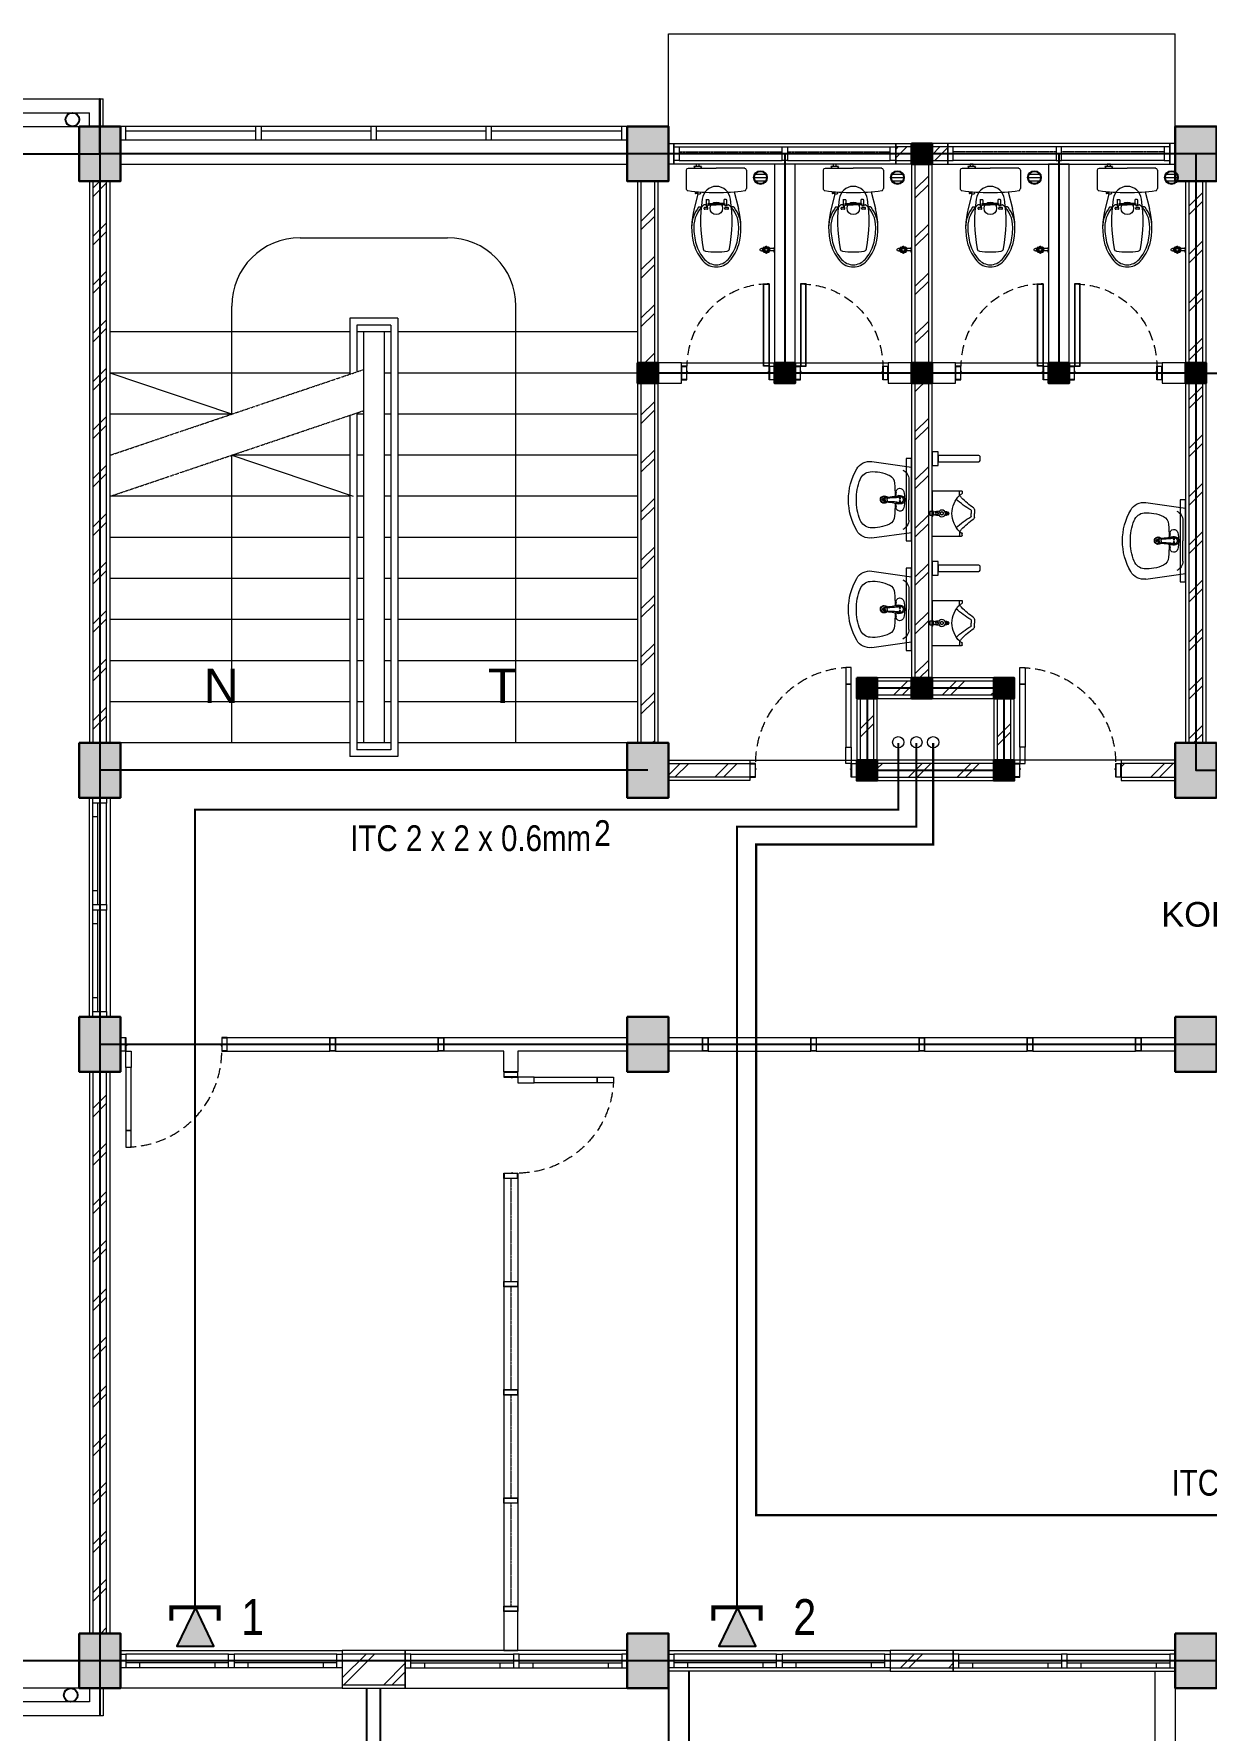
# Model space of a CAD drawing. Header units: millimetres. Extents: x -11 to 37583, y -101 to 28664.
# Drawn here: x 13196 to 14907, y 19505 to 21981 of the extents above; entities that cross this region are included whole.
import ezdxf
from ezdxf.enums import TextEntityAlignment as Align

# ---------------------------------------------------------------- set-up
doc = ezdxf.new("R2010")
doc.units = ezdxf.units.MM
for name, pattern in [('DASHDOT', [1, 0.5, -0.25, 0, -0.25]), ('DASHED', [0.75, 0.5, -0.25]), ('HIDDEN', [0.375, 0.25, -0.125])]:
    doc.linetypes.add(name, pattern=pattern)
for name, color, linetype, lineweight in [('ars', 11, 'Continuous', 5), ('dinding', 5, 'Continuous', 15), ('kabel', 1, 'Continuous', 50), ('KOLOM', 1, 'Continuous', 30), ('kus', 63, 'Continuous', 15), ('lan', 7, 'Continuous', 15), ('not', 7, 'Continuous', 20), ('PARTISI', 190, 'Continuous', 9), ('SANITAIR', 4, 'Continuous', 5), ('sol kol', 8, 'Continuous', 0), ('TEKS', 255, 'Continuous', 9)]:
    doc.layers.add(name, color=color, linetype=linetype, lineweight=lineweight)
doc.layers.add('as', color=1, linetype='Continuous', plot=False)
doc.layers.add('D2', color=3, linetype='Continuous')
doc.layers.add('HT', color=8, linetype='Continuous')
doc.styles.add('NOT', font='ARIALN.TTF')
doc.styles.get("Standard").update_dxf_attribs({"font": 'arial.ttf'})
pattern_1 = [(45, (13592.17, 19590.88), (-35.3553, 35.3553), []), (45, (13604.67, 19590.88), (-35.3553, 35.3553), [])]

# ---------------------------------------------------------------- blocks, each defined once
blk = doc.blocks.new('K1')
at = {"layer": 'KOLOM'}
blk.add_lwpolyline([(0.2, 0.15), (-0.2, 0.15), (-0.2, -0.15), (0.2, -0.15), (0.2, 0.15)], dxfattribs=at)
blk = doc.blocks.new('KP')
at = {"layer": 'KOLOM'}
blk.add_lwpolyline([(0.075, -0.075), (-0.075, -0.075), (-0.075, 0.075), (0.075, 0.075), (0.075, -0.075)], dxfattribs=at)
blk = doc.blocks.new('washtafel L237 a')
for p, q in [((-0.279, -0.289), (-0.238, 0)), ((-0.238, 0), (0, 0)), ((0.238, 0), (0, 0)), ((0.279, -0.289), (0.238, 0)), ((-0.148, -0.019), (0, -0.019)), ((0.148, -0.019), (0, -0.019)), ((0, -0.193), (-0.007, -0.193)), ((0, -0.202), (-0.007, -0.202)), ((0, -0.179), (-0.006, -0.179)), ((0, -0.179), (0.006, -0.179)), ((0, -0.193), (0.007, -0.193)), ((0, -0.202), (0.007, -0.202))]:
    blk.add_line(p, q)
for centre, radius in [((-0.011, -0.085), 0.00488), ((0, -0.043), 0.00695), ((0, -0.043), 0.00529), ((0.011, -0.085), 0.00488)]:
    blk.add_circle(centre, radius)
for centre, radius, start, end in [((-0.148, -0.093), 0.0742, 90.0661, 157.5039), ((-0.117, -0.191), 0.0678, 92.544, 154.459), ((0.012, -2.103), 1.984, 91.1939, 93.8059), ((-0.055, -0.085), 0.0285, 98.132, 275.8135), ((-0.002, -0.336), 0.286, 89.6669, 101.6651), ((-0.049, -0.147), 0.0337, 40.1188, 95.4553), ((0, -0.084), 0.0312, 89.6915, 225.3566), ((-0.528, -0.216), 0.513, 2.5647, 13.8912), ((0, -0.084), 0.0231, 89.5833, 212.8124), ((-0.04, -0.126), 0.0267, 4.6349, 46.9394), ((-0.045, -0.113), 0.03, 5.694, 32.8124), ((-0.623, -0.171), 0.611, 359.8012, 5.694), ((0.002, -0.336), 0.286, 78.3349, 90.3331), ((0, -0.084), 0.0312, 314.6434, 90.3085), ((0, -0.084), 0.0231, 327.1876, 90.4167), ((0.623, -0.171), 0.611, 174.306, 180.1988), ((0.04, -0.126), 0.0267, 133.0606, 175.3651), ((0.045, -0.113), 0.03, 147.1876, 174.306), ((0.528, -0.216), 0.513, 166.1088, 177.4353), ((0.049, -0.147), 0.0337, 84.5447, 139.8812), ((-0.012, -2.103), 1.984, 86.1941, 88.8061), ((0.055, -0.085), 0.0285, 264.1865, 81.868), ((0.117, -0.191), 0.0678, 25.541, 87.456), ((0.148, -0.093), 0.0742, 22.4961, 89.9339), ((0.068, -0.281), 0.273, 154.0541, 184.6243), ((0.001, -0.2), 0.0272, 129.5111, 54.4666), ((0.001, -0.2), 0.0234, 136.8784, 48.8129), ((-0.007, -0.184), 0.009, 183.4751, 270), ((-0.007, -0.193), 0.009, 182.5647, 270), ((-0.006, -0.173), 0.006, 179.8012, 270), ((0.001, -0.2), 0.0119, 184.4951, 2.4242), ((0.006, -0.173), 0.006, 270, 0.1988), ((0.007, -0.184), 0.009, 270, 356.5249), ((0.007, -0.193), 0.009, 270, 357.4353), ((-0.068, -0.281), 0.273, 355.3757, 25.9459), ((-0.17, -0.305), 0.11, 171.786, 240.1395), ((-0.119, -0.294), 0.0858, 186.0548, 250.1625), ((0.119, -0.294), 0.0858, 289.8375, 353.9452), ((0.17, -0.305), 0.11, 299.8605, 8.214), ((-0.003, -0.017), 0.443, 239.9631, 270.4171), ((-0.001, 0.003), 0.406, 248.7209, 270.1375), ((0.001, 0.003), 0.406, 269.8625, 291.2791), ((0.003, -0.017), 0.443, 269.5829, 300.0369)]:
    blk.add_arc(centre, radius, start, end)
blk = doc.blocks.new('P 70')
at = {"linetype": 'HIDDEN', "ltscale": 0.3}
blk.add_lwpolyline([(-0.74, 0.1, -0.414214), (-0.04, 0.8, -1.303225)], format="xyb", dxfattribs=at)
for points in [[(-0.04, 0.8), (-0.08, 0.8), (-0.08, 0.68), (-0.04, 0.68)], [(-0.04, 0.68), (-0.08, 0.68), (-0.08, 0.22), (-0.04, 0.22)], [(-0.04, 0.1), (-0.08, 0.1), (-0.08, 0.22), (-0.04, 0.22)], [(-0.735, 0.06), (-0.74, 0.06), (-0.74, 0.061), (-0.74, 0.1), (-0.78, 0.1), (-0.78, 0), (-0.74, 0), (-0.74, 0.056), (-0.735, 0.058)], [(-0.742, 0.002), (-0.778, 0.002), (-0.778, 0.098), (-0.742, 0.098)], [(-0.045, 0.06), (-0.04, 0.06), (-0.04, 0.061), (-0.04, 0.1), (0, 0.1), (0, 0), (-0.04, 0), (-0.04, 0.056), (-0.045, 0.058)], [(-0.038, 0.002), (-0.002, 0.002), (-0.002, 0.098), (-0.038, 0.098)]]:
    blk.add_lwpolyline(points, close=True)
blk = doc.blocks.new('URINOIR ATAS')
for p, q in [((-0.027, 0.31), (0, 0.31)), ((-0.02, 0.286), (0, 0.286)), ((0.027, 0.31), (0, 0.31)), ((0.02, 0.286), (0, 0.286)), ((-0.165, 0), (-0.165, 0.215)), ((-0.16, 0.22), (-0.147, 0.22)), ((-0.133, 0.201), (-0.16, 0.201)), ((-0.133, 0.201), (-0.143, 0.218)), ((0.133, 0.201), (0.143, 0.218)), ((0.133, 0.201), (0.16, 0.201)), ((0.16, 0.22), (0.147, 0.22)), ((0.165, 0), (0.165, 0.215)), ((-0.165, 0), (0, 0)), ((-0.009, 0.01), (-0.026, 0)), ((-0.013, -0.017), (-0.013, 0)), ((-0.012, 0.117), (0.011, 0.117)), ((-0.011, 0.107), (0.011, 0.107)), ((-0.011, 0.097), (0.011, 0.097)), ((-0.009, 0.112), (-0.009, 0.107)), ((-0.009, 0.01), (0.011, 0.01)), ((-0.007, 0.113), (0.008, 0.113)), ((-0.003, 0.117), (-0.003, 0.113)), ((0.165, 0), (0, 0)), ((0.003, 0.117), (0.003, 0.113)), ((0.009, 0.112), (0.009, 0.107)), ((0.011, 0.01), (0.026, 0)), ((0.013, 0), (0.013, -0.017)), ((0.013, -0.017), (-0.013, -0.017))]:
    blk.add_line(p, q)
for points in [[(-0.011, 0.107, 0.164804), (-0.012, 0.107, 0.105758), (-0.013, 0.106, 0.068984), (-0.014, 0.104, 0.055178), (-0.014, 0.102, 0.055178), (-0.014, 0.1, 0.068984), (-0.013, 0.099, 0.105758), (-0.012, 0.098, 0.164804), (-0.011, 0.097, 0.164804), (-0.01, 0.098, 0.105758), (-0.009, 0.099, 0.068984), (-0.009, 0.1, 0.055178), (-0.009, 0.102, 0.055178), (-0.009, 0.104, 0.068984), (-0.009, 0.106, 0.105758), (-0.01, 0.107, 0.164804)], [(0, 0.097, 0.070821), (0.003, 0.098, 0.082428), (0.005, 0.099, 0.106823), (0.007, 0.101, 0.13413), (0.007, 0.102, 0.13413), (0.007, 0.104, 0.106823), (0.005, 0.106, 0.082428), (0.003, 0.107, 0.070821), (0, 0.107, 0.070821), (-0.003, 0.107, 0.082428), (-0.005, 0.106, 0.106823), (-0.007, 0.104, 0.13413), (-0.007, 0.102, 0.13413), (-0.007, 0.101, 0.106823), (-0.005, 0.099, 0.082428), (-0.003, 0.098, 0.070821)], [(0.011, 0.107, 0.164804), (0.01, 0.107, 0.105758), (0.009, 0.106, 0.068984), (0.009, 0.104, 0.055178), (0.008, 0.102, 0.055178), (0.009, 0.1, 0.068984), (0.009, 0.099, 0.105758), (0.01, 0.098, 0.164804), (0.011, 0.097, 0.164804), (0.012, 0.098, 0.105758), (0.013, 0.099, 0.068984), (0.013, 0.1, 0.055178), (0.014, 0.102, 0.055178), (0.014, 0.104, 0.068984), (0.013, 0.106, 0.105758), (0.012, 0.107, 0.164804)]]:
    blk.add_lwpolyline(points, format="xyb", close=True)
blk.add_lwpolyline([(0.007, 0.061), (0.013, 0.072), (0.007, 0.082), (-0.006, 0.082), (-0.012, 0.072), (-0.006, 0.061)], close=True)
for centre, radius in [((0, 0.072), 0.025), ((0, 0.032), 0.0106), ((0, 0.032), 0.00723)]:
    blk.add_circle(centre, radius)
for centre, radius, start, end in [((-0.614, 0.718), 0.709, 314.7654, 324.2179), ((-0.477, 0.536), 0.518, 315.9836, 330.7336), ((-0.027, 0.295), 0.0148, 90, 144.2179), ((-0.02, 0.28), 0.00593, 90, 150.7336), ((0.02, 0.28), 0.00593, 29.2664, 90), ((0.477, 0.536), 0.518, 209.2664, 224.0164), ((0.027, 0.295), 0.0148, 35.7821, 90), ((0.614, 0.718), 0.709, 215.7821, 225.2346), ((-0.16, 0.215), 0.005, 90, 180), ((-0.16, 0.196), 0.005, 90, 180), ((-0.147, 0.215), 0.005, 30.5859, 90), ((-0.151, 0.256), 0.055, 287.3602, 311.4179), ((0.001, 0.332), 0.187, 224.1477, 269.6422), ((-0.001, 0.332), 0.187, 270.3578, 315.8523), ((0.151, 0.256), 0.055, 228.5821, 252.6398), ((0.147, 0.215), 0.005, 90, 149.4141), ((0.16, 0.215), 0.005, 0, 90), ((0.16, 0.196), 0.005, 0, 90), ((0.12, 0.057), 0.137, 181.3482, 199.9236), ((0, 0.106), 0.0162, 43.0169, 136.9831), ((-0.007, 0.112), 0.00119, 90, 180), ((0.008, 0.112), 0.00119, 0, 90), ((-0.19, 0.062), 0.208, 345.4703, 357.6692)]:
    blk.add_arc(centre, radius, start, end)
blk = doc.blocks.new('P 60')
at = {"linetype": 'HIDDEN', "ltscale": 0.3}
blk.add_lwpolyline([(-0.64, 0.1, -0.414214), (-0.04, 0.7, -1.303225)], format="xyb", dxfattribs=at)
for points in [[(-0.04, 0.7), (-0.04, 0.1), (-0.08, 0.1), (-0.08, 0.7)], [(-0.042, 0.698), (-0.042, 0.102), (-0.078, 0.102), (-0.078, 0.698)], [(-0.635, 0.06), (-0.64, 0.06), (-0.64, 0.061), (-0.64, 0.1), (-0.68, 0.1), (-0.68, 0), (-0.64, 0), (-0.64, 0.056), (-0.635, 0.058)], [(-0.642, 0.002), (-0.678, 0.002), (-0.678, 0.098), (-0.642, 0.098)], [(-0.045, 0.06), (-0.04, 0.06), (-0.04, 0.061), (-0.04, 0.1), (0, 0.1), (0, 0), (-0.04, 0), (-0.04, 0.056), (-0.045, 0.058)], [(-0.038, 0.002), (-0.002, 0.002), (-0.002, 0.098), (-0.038, 0.098)]]:
    blk.add_lwpolyline(points, close=True)
blk = doc.blocks.new('KRAN ATAS')
for p, q in [((-0.019, 0.001), (-0.019, 0)), ((-0.019, 0), (0, 0)), ((-0.018, 0.002), (0, 0.002)), ((-0.009, 0.006), (-0.009, 0.04)), ((0.018, 0.002), (0, 0.002)), ((0.019, 0), (0, 0)), ((0.009, 0.006), (0.009, 0.04)), ((0.019, 0.001), (0.019, 0))]:
    blk.add_line(p, q)
for centre, radius, start, end in [((-0.021, 0.06), 0.0057, 92.509, 270.0343), ((-0.02, 0.06), 0.0057, 105.45, 257.2407), ((0, 0.06), 0.0223, 89.786, 270.2141), ((-0.015, 0.075), 0.0057, 47.464, 224.6597), ((-0.015, 0.074), 0.0057, 60.3207, 212.5415), ((-0.014, 0.046), 0.0057, 154.4974, 295.7282), ((-0.015, 0.045), 0.0057, 142.579, 307.6346), ((-0.018, 0.001), 0.0005, 90, 180), ((0, 0.06), 0.0162, 89.7094, 270.2949), ((-0.013, 0.006), 0.004, 270, 0), ((-0.041, 0.09), 0.0331, 343.1048, 7.2203), ((0, 0.06), 0.0102, 89.532, 270.4679), ((0, 0.096), 0.00865, 90, 191.4881), ((0, 0.08), 0.0057, 89.095, 165.324), ((0, 0.079), 0.0057, 89.095, 152.5938), ((0, 0.041), 0.0057, 205.9652, 266.0615), ((0, 0.04), 0.0057, 191.86, 266.0615), ((0, 0.096), 0.00865, 348.5119, 90), ((0, 0.08), 0.0057, 14.676, 90.905), ((0, 0.079), 0.0057, 27.4062, 90.905), ((0, 0.06), 0.0223, 269.7859, 90.214), ((0, 0.06), 0.0162, 269.7051, 90.2906), ((0, 0.06), 0.0102, 269.5321, 90.468), ((0, 0.04), 0.0057, 273.9385, 348.14), ((0, 0.041), 0.0057, 273.9385, 334.0348), ((0.041, 0.09), 0.0331, 172.7797, 196.8952), ((0.013, 0.006), 0.004, 180, 270), ((0.015, 0.045), 0.0057, 232.3654, 37.421), ((0.015, 0.075), 0.0057, 315.3403, 132.536), ((0.015, 0.074), 0.0057, 327.4585, 119.6793), ((0.014, 0.046), 0.0057, 244.2718, 25.5026), ((0.018, 0.001), 0.0005, 0, 90), ((0.021, 0.06), 0.0057, 269.9657, 87.491), ((0.02, 0.06), 0.0057, 282.7593, 74.55)]:
    blk.add_arc(centre, radius, start, end)
blk = doc.blocks.new('CLOSET ATAS')
for p, q in [((0, 0.207), (0, 0)), ((0.014, 0.22), (0.148, 0.22)), ((0.171, 0.13), (0.294, 0.161)), ((0.282, 0.125), (0.282, 0.107)), ((0, -0.206), (0, 0)), ((0.228, 0.073), (0.228, 0.058)), ((0.231, 0.075), (0.273, 0.075)), ((0.231, 0.055), (0.256, 0.055)), ((0.256, 0.055), (0.259, 0.063)), ((0.256, 0.055), (0.256, 0)), ((0.256, -0.055), (0.256, 0)), ((0.259, 0.063), (0.273, 0.063)), ((0.266, 0.075), (0.266, 0.088)), ((0.266, 0.063), (0.266, 0)), ((0.266, -0.063), (0.266, 0)), ((0.273, 0.075), (0.273, 0.063)), ((0.285, 0.085), (0.285, 0.065)), ((0.296, 0.088), (0.288, 0.088)), ((0.296, 0.062), (0.288, 0.062)), ((0.299, 0.085), (0.299, 0.065)), ((-0.013, -0.124), (-0.031, -0.124)), ((-0.031, -0.124), (-0.031, -0.146)), ((-0.013, -0.107), (-0.013, -0.164)), ((0.173, -0.116), (0.185, -0.116)), ((0.188, -0.119), (0.188, -0.136)), ((0.228, -0.073), (0.228, -0.058)), ((0.231, -0.055), (0.256, -0.055)), ((0.231, -0.075), (0.273, -0.075)), ((0.256, -0.055), (0.259, -0.063)), ((0.259, -0.063), (0.273, -0.063)), ((0.266, -0.075), (0.266, -0.088)), ((0.273, -0.075), (0.273, -0.063)), ((0.282, -0.125), (0.282, -0.107)), ((0.285, -0.065), (0.285, -0.085)), ((0.296, -0.062), (0.288, -0.062)), ((0.296, -0.088), (0.288, -0.088)), ((0.299, -0.065), (0.299, -0.085)), ((-0.031, -0.146), (-0.013, -0.146)), ((0.014, -0.22), (0.148, -0.22)), ((0.171, -0.138), (0.185, -0.138)), ((0.173, -0.151), (0.173, -0.138)), ((0.175, -0.154), (0.182, -0.154)), ((0.184, -0.138), (0.184, -0.151)), ((0.188, -0.134), (0.294, -0.161))]:
    blk.add_line(p, q)
blk.add_circle((0.292, 0), 0.046)
for centre, radius, start, end in [((0.014, 0.207), 0.0135, 90, 180), ((0.148, 0.205), 0.015, 8.087, 90), ((-1.27, 0.004), 1.447, 359.8599, 8.087), ((0.429, -0.051), 0.215, 89.4826, 138.7405), ((0.287, 0.125), 0.005, 128.7411, 180), ((0.429, -0.051), 0.231, 89.4826, 128.7411), ((0.431, -0.32), 0.5, 75.2789, 105.8515), ((0.431, -0.32), 0.484, 75.2789, 90), ((0.465, -0.141), 0.302, 48.5371, 73.1314), ((0.465, -0.141), 0.318, 48.5371, 73.1314), ((0.235, 0), 0.103, 95.4936, 264.5064), ((-1.27, -0.004), 1.447, 351.913, 0.1401), ((0.385, -0.951), 1.066, 79.0461, 98.6197), ((0.231, 0.073), 0.00271, 90, 180), ((0.231, 0.058), 0.00271, 180, 270), ((0.271, 0.088), 0.005, 138.7405, 180), ((0.288, 0.085), 0.00307, 90, 180), ((0.288, 0.065), 0.00307, 180, 270), ((0.296, 0.085), 0.00307, 0, 90), ((0.296, 0.065), 0.00307, 270, 0), ((0.585, 0.076), 0.02, 7.8459, 81.6038), ((0.035, 0), 0.575, 352.1541, 7.8459), ((0.59, 0), 0.114, 0, 48.6581), ((0.59, 0), 0.114, 311.3419, 0), ((0.59, 0), 0.13, 0, 48.6581), ((0.59, 0), 0.13, 311.3419, 0), ((-0.016, -0.123), 0.0171, 24.4122, 79.3868), ((0.185, -0.119), 0.00271, 0, 90), ((0.385, 0.948), 1.063, 261.358, 280.9763), ((0.231, -0.058), 0.00271, 90, 180), ((0.231, -0.073), 0.00271, 180, 270), ((0.271, -0.088), 0.005, 180, 221.2595), ((0.429, 0.051), 0.215, 221.2595, 270.5174), ((0.288, -0.065), 0.00307, 90, 180), ((0.288, -0.085), 0.00307, 180, 270), ((0.296, -0.065), 0.00307, 0, 90), ((0.296, -0.085), 0.00307, 270, 0), ((0.465, 0.141), 0.302, 286.8686, 311.4629), ((0.465, 0.141), 0.318, 286.8686, 311.4629), ((0.585, -0.076), 0.02, 278.3962, 352.1541), ((-0.016, -0.147), 0.0171, 280.6132, 335.5878), ((0.014, -0.206), 0.0135, 180, 270), ((0.148, -0.205), 0.015, 270, 351.913), ((0.175, -0.151), 0.00271, 180, 270), ((0.182, -0.151), 0.00271, 270, 0), ((0.185, -0.136), 0.00271, 270, 0), ((0.287, -0.125), 0.005, 180, 231.2589), ((0.429, 0.051), 0.231, 231.2589, 270.5174), ((0.431, 0.32), 0.5, 254.1485, 284.7211), ((0.431, 0.32), 0.484, 270, 284.7211)]:
    blk.add_arc(centre, radius, start, end)
blk = doc.blocks.new('*X6')
at = {"color": 0}
for p, q in [((18.491, 19.193), (18.579, 19.193)), ((18.499, 19.218), (18.572, 19.218)), ((18.499, 19.168), (18.572, 19.168))]:
    blk.add_line(p, q, dxfattribs=at)
blk = doc.blocks.new('SFLOOR')
for radius in [0.05, 0.0442]:
    blk.add_circle((0, 0), radius)
blk.add_blockref('*X6', (-18.535, -19.193))
blk = doc.blocks.new('NOTASI RUANG')
at = {"layer": 'not'}
for height, p in [(0.26, (-0.011, 0.3)), (0.175, (-0.009, -0.017))]:
    blk.add_attdef('RUANG', text='', height=height, dxfattribs=at).set_placement(p, align=Align.MIDDLE_CENTER)
blk = doc.blocks.new('KJG')
at = {"layer": 'HT'}
blk.add_hatch(color=6, dxfattribs=at).paths.add_polyline_path([(5333.7, 22448.2), (5306.7, 22391.8), (5360.7, 22391.8)])
at = {"layer": 'HT', "color": 6}
blk.add_lwpolyline([(5333.7, 22448.2), (5306.7, 22391.8), (5360.7, 22391.8)], close=True, dxfattribs=at)
at = {"layer": 'kabel', "color": 6, "linetype": 'Continuous', "const_width": 5.75}
blk.add_lwpolyline([(5367.8, 22429.1), (5367.8, 22448.5), (5298.7, 22448.5), (5298.7, 22429.1)], dxfattribs=at)

msp = doc.modelspace()

# ---------------------------------------------------------------- hatches: boundary and pattern name
at = {"layer": 'ars'}
h = msp.add_hatch(dxfattribs=at)
h.set_pattern_fill('TEMBOK', color=256, scale=50)
h.set_pattern_definition([(45, (14336.17, 19855.88), (-35.3553, 35.3553), []), (45, (14348.67, 19855.88), (-35.3553, 35.3553), [])])
h.paths.add_polyline_path([(14477.2, 21815.9), (14454.2, 21815.9), (14454.2, 21795.9), (14477.2, 21795.9)])
h = msp.add_hatch(dxfattribs=at)
h.set_pattern_fill('TEMBOK', color=256, scale=50)
h.set_pattern_definition([(45, (14397.17, 19855.88), (-35.3553, 35.3553), []), (45, (14409.67, 19855.88), (-35.3553, 35.3553), [])])
h.paths.add_polyline_path([(14530.2, 21815.9), (14507.2, 21815.9), (14507.2, 21795.9), (14530.2, 21795.9)])
h = msp.add_hatch(dxfattribs=at)
h.set_pattern_fill('TEMBOK', color=256, scale=50)
h.set_pattern_definition(pattern_1)
h.paths.add_polyline_path([(14482.2, 21790.9), (14482.2, 21040.9), (14502.2, 21040.9), (14502.2, 21790.9)])
h = msp.add_hatch(dxfattribs=at)
h.set_pattern_fill('TEMBOK', color=256, scale=50)
h.set_pattern_definition(pattern_1)
h.paths.add_polyline_path([(13302.2, 20945.9), (13302.2, 21765.9), (13282.2, 21765.9), (13282.2, 20945.9)])
h = msp.add_hatch(dxfattribs=at)
h.set_pattern_fill('TEMBOK', color=256, scale=50)
h.set_pattern_definition(pattern_1)
h.paths.add_polyline_path([(14102.2, 21500.9), (14102.2, 21765.9), (14082.2, 21765.9), (14082.2, 21500.9)])
h = msp.add_hatch(dxfattribs=at)
h.set_pattern_fill('TEMBOK', color=256, scale=50)
h.set_pattern_definition(pattern_1)
h.paths.add_polyline_path([(14902.2, 20945.9), (14902.2, 21765.9), (14882.2, 21765.9), (14882.2, 20945.9)])
h = msp.add_hatch(dxfattribs=at)
h.set_pattern_fill('TEMBOK', color=256, scale=50)
h.set_pattern_definition(pattern_1)
h.paths.add_polyline_path([(14082.2, 21470.9), (14082.2, 20945.9), (14102.2, 20945.9), (14102.2, 21470.9)])
h = msp.add_hatch(dxfattribs=at)
h.set_pattern_fill('TEMBOK', color=256, scale=50)
h.set_pattern_definition(pattern_1)
h.paths.add_polyline_path([(14597.2, 21035.9), (14427.2, 21035.9), (14427.2, 21015.9), (14597.2, 21015.9)])
h = msp.add_hatch(dxfattribs=at)
h.set_pattern_fill('TEMBOK', color=256, scale=50)
h.set_pattern_definition(pattern_1)
h.paths.add_polyline_path([(14402.2, 21010.9), (14402.2, 20920.9), (14422.2, 20920.9), (14422.2, 21010.9)])
h = msp.add_hatch(dxfattribs=at)
h.set_pattern_fill('TEMBOK', color=256, scale=50)
h.set_pattern_definition(pattern_1)
h.paths.add_polyline_path([(14602.2, 21010.9), (14602.2, 20920.9), (14622.2, 20920.9), (14622.2, 21010.9)])
h = msp.add_hatch(dxfattribs=at)
h.set_pattern_fill('TEMBOK', color=256, scale=50)
h.set_pattern_definition(pattern_1)
h.paths.add_polyline_path([(14122.2, 20915.9), (14241.2, 20915.9), (14241.2, 20895.9), (14122.2, 20895.9)])
h = msp.add_hatch(dxfattribs=at)
h.set_pattern_fill('TEMBOK', color=256, scale=50)
h.set_pattern_definition(pattern_1)
h.paths.add_polyline_path([(14597.2, 20915.9), (14427.2, 20915.9), (14427.2, 20895.9), (14597.2, 20895.9)])
h = msp.add_hatch(dxfattribs=at)
h.set_pattern_fill('TEMBOK', color=256, scale=50)
h.set_pattern_definition(pattern_1)
h.paths.add_polyline_path([(14862.2, 20915.9), (14783.2, 20915.9), (14783.2, 20895.9), (14862.2, 20895.9)])
h = msp.add_hatch(dxfattribs=at)
h.set_pattern_fill('TEMBOK', color=256, scale=50)
h.set_pattern_definition(pattern_1)
h.paths.add_polyline_path([(13302.2, 19645.9), (13302.2, 20465.9), (13282.2, 20465.9), (13282.2, 19645.9)])
h = msp.add_hatch(dxfattribs=at)
h.set_pattern_fill('TEMBOK', color=256, scale=50)
h.set_pattern_definition([(45, (12790.17, 19290.88), (-35.3553, 35.3553), []), (45, (12802.67, 19290.88), (-35.3553, 35.3553), [])])
h.paths.add_polyline_path([(13738.2, 19615.9), (13646.2, 19615.9), (13646.2, 19570.9), (13738.2, 19570.9)])
h = msp.add_hatch(dxfattribs=at)
h.set_pattern_fill('TEMBOK', color=256, scale=50)
h.set_pattern_definition([(45, (13590.17, 19290.88), (-35.3553, 35.3553), []), (45, (13602.67, 19290.88), (-35.3553, 35.3553), [])])
h.paths.add_polyline_path([(14538.2, 19615.9), (14446.2, 19615.9), (14446.2, 19595.9), (14538.2, 19595.9)])
at = {"layer": 'sol kol'}
for points in [[(13262.2, 21845.9), (13262.2, 21765.9), (13322.2, 21765.9), (13322.2, 21845.9)], [(14062.2, 21845.9), (14062.2, 21765.9), (14122.2, 21765.9), (14122.2, 21845.9)], [(14862.2, 21845.9), (14862.2, 21765.9), (14922.2, 21765.9), (14922.2, 21845.9)], [(14477.2, 21820.9), (14507.2, 21820.9), (14507.2, 21790.9), (14477.2, 21790.9)], [(14077.2, 21500.9), (14107.2, 21500.9), (14107.2, 21470.9), (14077.2, 21470.9)], [(14277.2, 21500.9), (14307.2, 21500.9), (14307.2, 21470.9), (14277.2, 21470.9)], [(14477.2, 21500.9), (14507.2, 21500.9), (14507.2, 21470.9), (14477.2, 21470.9)], [(14677.2, 21500.9), (14707.2, 21500.9), (14707.2, 21470.9), (14677.2, 21470.9)], [(14877.2, 21500.9), (14907.2, 21500.9), (14907.2, 21470.9), (14877.2, 21470.9)], [(14397.2, 21040.9), (14427.2, 21040.9), (14427.2, 21010.9), (14397.2, 21010.9)], [(14477.2, 21040.9), (14507.2, 21040.9), (14507.2, 21010.9), (14477.2, 21010.9)], [(14597.2, 21040.9), (14627.2, 21040.9), (14627.2, 21010.9), (14597.2, 21010.9)], [(13262.2, 20945.9), (13262.2, 20865.9), (13322.2, 20865.9), (13322.2, 20945.9)], [(14062.2, 20945.9), (14062.2, 20865.9), (14122.2, 20865.9), (14122.2, 20945.9)], [(14862.2, 20945.9), (14862.2, 20865.9), (14922.2, 20865.9), (14922.2, 20945.9)], [(14397.2, 20920.9), (14427.2, 20920.9), (14427.2, 20890.9), (14397.2, 20890.9)], [(14597.2, 20920.9), (14627.2, 20920.9), (14627.2, 20890.9), (14597.2, 20890.9)], [(13262.2, 20545.9), (13262.2, 20465.9), (13322.2, 20465.9), (13322.2, 20545.9)], [(14062.2, 20545.9), (14062.2, 20465.9), (14122.2, 20465.9), (14122.2, 20545.9)], [(14862.2, 20545.9), (14862.2, 20465.9), (14922.2, 20465.9), (14922.2, 20545.9)], [(13262.2, 19645.9), (13262.2, 19565.9), (13322.2, 19565.9), (13322.2, 19645.9)], [(14062.2, 19645.9), (14062.2, 19565.9), (14122.2, 19565.9), (14122.2, 19645.9)], [(14862.2, 19645.9), (14862.2, 19565.9), (14922.2, 19565.9), (14922.2, 19645.9)]]:
    msp.add_hatch(color=256, dxfattribs=at).paths.add_polyline_path(points)

# ---------------------------------------------------------------- linework, layer by layer
for p, q in [((14152.2, 19590.9), (14152.2, 19430.9)), ((13682.2, 19045.9), (13682.2, 19565.9)), ((13702.2, 19045.9), (13702.2, 19565.9)), ((14122.2, 19565.9), (14122.2, 19430.9))]:
    msp.add_line(p, q)
msp.add_lwpolyline([(11492.2, 21805.9), (13292.2, 21805.9), (13292.2, 19605.9), (11492.2, 19605.9)], close=True)
for centre in [(13252.2, 21855.9), (13249.8, 19555.9)]:
    msp.add_circle(centre, 10)
at = {"layer": 'ars'}
for p, q in [((13657.2, 21565.9), (13657.2, 21484.2)), ((13727.2, 21565.9), (13657.2, 21565.9)), ((13667.2, 21555.9), (13667.2, 21487.6)), ((13717.2, 21555.9), (13667.2, 21555.9)), ((13717.2, 21555.9), (13717.2, 20935.9)), ((13727.2, 21565.9), (13727.2, 20925.9)), ((13657.2, 21424.2), (13657.2, 20925.9)), ((13667.2, 21427.6), (13667.2, 20935.9)), ((13727.2, 20925.9), (13657.2, 20925.9)), ((13717.2, 20935.9), (13667.2, 20935.9))]:
    msp.add_line(p, q, dxfattribs=at)
for points in [[(14477.2, 21815.9), (14454.2, 21815.9), (14454.2, 21795.9), (14477.2, 21795.9)], [(14530.2, 21815.9), (14507.2, 21815.9), (14507.2, 21795.9), (14530.2, 21795.9)], [(14482.2, 21790.9), (14482.2, 21040.9), (14502.2, 21040.9), (14502.2, 21790.9)], [(13302.2, 20945.9), (13302.2, 21765.9), (13282.2, 21765.9), (13282.2, 20945.9)], [(14102.2, 21500.9), (14102.2, 21765.9), (14082.2, 21765.9), (14082.2, 21500.9)], [(14902.2, 20945.9), (14902.2, 21765.9), (14882.2, 21765.9), (14882.2, 20945.9)], [(14082.2, 21470.9), (14082.2, 20945.9), (14102.2, 20945.9), (14102.2, 21470.9)], [(14515.9, 21350.9), (14515.9, 21370.9), (14507.2, 21370.9), (14507.2, 21350.9)], [(14515.9, 21190.9), (14515.9, 21210.9), (14507.2, 21210.9), (14507.2, 21190.9)], [(14597.2, 21035.9), (14427.2, 21035.9), (14427.2, 21015.9), (14597.2, 21015.9)], [(14402.2, 21010.9), (14402.2, 20920.9), (14422.2, 20920.9), (14422.2, 21010.9)], [(14602.2, 21010.9), (14602.2, 20920.9), (14622.2, 20920.9), (14622.2, 21010.9)], [(14122.2, 20915.9), (14241.2, 20915.9), (14241.2, 20895.9), (14122.2, 20895.9)], [(14597.2, 20915.9), (14427.2, 20915.9), (14427.2, 20895.9), (14597.2, 20895.9)], [(14862.2, 20915.9), (14783.2, 20915.9), (14783.2, 20895.9), (14862.2, 20895.9)], [(13302.2, 19645.9), (13302.2, 20465.9), (13282.2, 20465.9), (13282.2, 19645.9)], [(13738.2, 19615.9), (13646.2, 19615.9), (13646.2, 19570.9), (13738.2, 19570.9)], [(14538.2, 19615.9), (14446.2, 19615.9), (14446.2, 19595.9), (14538.2, 19595.9)]]:
    msp.add_lwpolyline(points, close=True, dxfattribs=at)
at = {"layer": 'as'}
for points in [[(13292.2, 21805.9), (13292.2, 21885.9), (13292.2, 19525.9)], [(13292.2, 21805.9), (13292.2, 19605.9)], [(14092.2, 21805.9), (13292.2, 21805.9)], [(13992.2, 21805.9), (13392.2, 21805.9)], [(14892.2, 21805.9), (14092.2, 21805.9)], [(14292.2, 21805.9), (14292.2, 21485.9)], [(14692.2, 21805.9), (14692.2, 21485.9)], [(16092.2, 21805.9), (14892.2, 21805.9)], [(14492.2, 21485.9), (14092.2, 21485.9)], [(14892.2, 21485.9), (14492.2, 21485.9)], [(14892.2, 21485.9), (15292.2, 21485.9)], [(14092.2, 20905.9), (13292.2, 20905.9)], [(14092.2, 20505.9), (13292.2, 20505.9)], [(16092.2, 20505.9), (14092.2, 20505.9)], [(14092.2, 19605.9), (13292.2, 19605.9)], [(16092.2, 19605.9), (14092.2, 19605.9)]]:
    msp.add_lwpolyline(points, dxfattribs=at)
for points in [[(15292.2, 21805.9), (14892.2, 21805.9), (14892.2, 20905.9), (15292.2, 20905.9)], [(14612.2, 20905.9), (14612.2, 21025.9), (14412.2, 21025.9), (14412.2, 20905.9)]]:
    msp.add_lwpolyline(points, close=True, dxfattribs=at)
at = {"layer": 'D2', "color": 3, "linetype": 'DASHED', "ltscale": 50, "const_width": 3.03}
for points in [[(13431.2, 19683.9), (13431.2, 20848.5), (14457.8, 20848.5), (14457.8, 20946)], [(14222.5, 19683.9), (14222.5, 20823.8), (14484.3, 20823.8), (14484.3, 20946)], [(15931.9, 19683.7), (15931.9, 19818.6), (14250.4, 19818.6), (14250.4, 20797.6), (14508.8, 20797.6), (14508.8, 20946)]]:
    msp.add_lwpolyline(points, dxfattribs=at)
at = {"layer": 'dinding'}
for p, q in [((11412.2, 21885.9), (13297.2, 21885.9)), ((11432.2, 21865.9), (13277.2, 21865.9)), ((13277.2, 21845.9), (13277.2, 21865.9)), ((13297.2, 21845.9), (13297.2, 21885.9)), ((13277.2, 19565.9), (13277.2, 19545.9)), ((13297.2, 19565.9), (13297.2, 19525.9)), ((13277.2, 19545.9), (11432.2, 19545.9)), ((13297.2, 19525.9), (11412.2, 19525.9))]:
    msp.add_line(p, q, dxfattribs=at)
for points in [[(14122.2, 21820.9), (14130.2, 21820.9), (14130.2, 21790.9), (14122.2, 21790.9)], [(14454.2, 21820.9), (14477.2, 21820.9), (14477.2, 21790.9), (14454.2, 21790.9)], [(14530.2, 21820.9), (14507.2, 21820.9), (14507.2, 21790.9), (14530.2, 21790.9)], [(14862.2, 21820.9), (14854.2, 21820.9), (14854.2, 21790.9), (14862.2, 21790.9)], [(14277.2, 21790.9), (14277.2, 21500.9), (14307.2, 21500.9), (14307.2, 21790.9)], [(14477.2, 21790.9), (14477.2, 21040.9), (14507.2, 21040.9), (14507.2, 21790.9)], [(14677.2, 21790.9), (14677.2, 21500.9), (14707.2, 21500.9), (14707.2, 21790.9)], [(13307.2, 20945.9), (13307.2, 21765.9), (13277.2, 21765.9), (13277.2, 20945.9)], [(14107.2, 21500.9), (14107.2, 21765.9), (14077.2, 21765.9), (14077.2, 21500.9)], [(14907.2, 20945.9), (14907.2, 21765.9), (14877.2, 21765.9), (14877.2, 20945.9)], [(14141.2, 21500.9), (14107.2, 21500.9), (14107.2, 21470.9), (14141.2, 21470.9)], [(14477.2, 21500.9), (14443.2, 21500.9), (14443.2, 21470.9), (14477.2, 21470.9)], [(14541.2, 21500.9), (14507.2, 21500.9), (14507.2, 21470.9), (14541.2, 21470.9)], [(14877.2, 21500.9), (14843.2, 21500.9), (14843.2, 21470.9), (14877.2, 21470.9)], [(14077.2, 21470.9), (14077.2, 20945.9), (14107.2, 20945.9), (14107.2, 21470.9)], [(14597.2, 21040.9), (14427.2, 21040.9), (14427.2, 21010.9), (14597.2, 21010.9)], [(14397.2, 21010.9), (14397.2, 20920.9), (14427.2, 20920.9), (14427.2, 21010.9)], [(14597.2, 21010.9), (14597.2, 20920.9), (14627.2, 20920.9), (14627.2, 21010.9)], [(14122.2, 20920.9), (14241.2, 20920.9), (14241.2, 20890.9), (14122.2, 20890.9)], [(14597.2, 20920.9), (14427.2, 20920.9), (14427.2, 20890.9), (14597.2, 20890.9)], [(14862.2, 20920.9), (14783.2, 20920.9), (14783.2, 20890.9), (14862.2, 20890.9)], [(13307.2, 19645.9), (13307.2, 20465.9), (13277.2, 20465.9), (13277.2, 19645.9)], [(13738.2, 19620.9), (13646.2, 19620.9), (13646.2, 19565.9), (13738.2, 19565.9)], [(14538.2, 19620.9), (14446.2, 19620.9), (14446.2, 19590.9), (14538.2, 19590.9)]]:
    msp.add_lwpolyline(points, close=True, dxfattribs=at)
at = {"layer": 'kus'}
for p, q in [((14062.2, 21845.9), (13322.2, 21845.9)), ((13330.2, 21825.9), (13330.2, 21845.9)), ((13520.2, 21838.9), (13330.2, 21838.9)), ((13520.2, 21825.9), (13520.2, 21845.9)), ((13528.2, 21825.9), (13528.2, 21845.9)), ((13688.2, 21838.9), (13528.2, 21838.9)), ((13688.2, 21825.9), (13688.2, 21845.9)), ((13696.2, 21825.9), (13696.2, 21845.9)), ((13856.2, 21838.9), (13696.2, 21838.9)), ((13856.2, 21825.9), (13856.2, 21845.9)), ((13864.2, 21825.9), (13864.2, 21845.9)), ((14054.2, 21838.9), (13864.2, 21838.9)), ((14054.2, 21825.9), (14054.2, 21845.9)), ((14062.2, 21825.9), (13322.2, 21825.9)), ((14138.2, 21815.9), (14288.2, 21815.9)), ((14296.2, 21815.9), (14446.2, 21815.9)), ((14688.2, 21815.9), (14538.2, 21815.9)), ((14846.2, 21815.9), (14696.2, 21815.9)), ((14138.2, 21795.9), (14288.2, 21795.9)), ((14296.2, 21795.9), (14446.2, 21795.9)), ((14688.2, 21795.9), (14538.2, 21795.9)), ((14846.2, 21795.9), (14696.2, 21795.9)), ((13282.2, 20709.9), (13282.2, 20857.9)), ((13289.2, 20709.9), (13289.2, 20857.9)), ((13302.2, 20709.9), (13302.2, 20857.9)), ((13289.2, 20837.9), (13282.2, 20837.9)), ((13289.2, 20729.9), (13282.2, 20729.9)), ((13282.2, 20553.9), (13282.2, 20701.9)), ((13289.2, 20553.9), (13289.2, 20701.9)), ((13302.2, 20553.9), (13302.2, 20701.9)), ((13289.2, 20681.9), (13282.2, 20681.9)), ((13289.2, 20573.9), (13282.2, 20573.9)), ((13478.2, 20515.9), (13628.2, 20515.9)), ((13636.2, 20515.9), (13786.2, 20515.9)), ((14180.2, 20515.9), (14330.2, 20515.9)), ((14338.2, 20515.9), (14488.2, 20515.9)), ((14496.2, 20515.9), (14646.2, 20515.9)), ((14654.2, 20515.9), (14804.2, 20515.9)), ((13478.2, 20495.9), (13628.2, 20495.9)), ((13636.2, 20495.9), (13786.2, 20495.9)), ((14180.2, 20495.9), (14330.2, 20495.9)), ((14338.2, 20495.9), (14488.2, 20495.9)), ((14496.2, 20495.9), (14646.2, 20495.9)), ((14654.2, 20495.9), (14804.2, 20495.9)), ((13882.2, 20309.9), (13882.2, 20159.9)), ((13902.2, 20309.9), (13902.2, 20159.9)), ((13882.2, 20151.9), (13882.2, 20001.9)), ((13902.2, 20151.9), (13902.2, 20001.9)), ((13882.2, 19993.9), (13882.2, 19843.9)), ((13902.2, 19993.9), (13902.2, 19843.9)), ((13882.2, 19835.9), (13882.2, 19685.9)), ((13902.2, 19835.9), (13902.2, 19685.9)), ((13480.2, 19615.9), (13330.2, 19615.9)), ((13638.2, 19615.9), (13488.2, 19615.9)), ((13746.2, 19615.9), (13896.2, 19615.9)), ((13904.2, 19615.9), (14054.2, 19615.9)), ((14280.2, 19615.9), (14130.2, 19615.9)), ((14438.2, 19615.9), (14288.2, 19615.9)), ((14546.2, 19615.9), (14696.2, 19615.9)), ((14704.2, 19615.9), (14854.2, 19615.9)), ((13480.2, 19602.9), (13330.2, 19602.9)), ((13480.2, 19595.9), (13330.2, 19595.9)), ((13350.2, 19602.9), (13350.2, 19595.9)), ((13460.2, 19602.9), (13460.2, 19595.9)), ((13638.2, 19602.9), (13488.2, 19602.9)), ((13638.2, 19595.9), (13488.2, 19595.9)), ((13508.2, 19602.9), (13508.2, 19595.9)), ((13618.2, 19602.9), (13618.2, 19595.9)), ((13746.2, 19602.9), (13896.2, 19602.9)), ((13746.2, 19595.9), (13896.2, 19595.9)), ((13766.2, 19602.9), (13766.2, 19595.9)), ((13876.2, 19602.9), (13876.2, 19595.9)), ((13904.2, 19602.9), (14054.2, 19602.9)), ((13904.2, 19595.9), (14054.2, 19595.9)), ((13924.2, 19602.9), (13924.2, 19595.9)), ((14034.2, 19602.9), (14034.2, 19595.9)), ((14280.2, 19602.9), (14130.2, 19602.9)), ((14280.2, 19595.9), (14130.2, 19595.9)), ((14150.2, 19602.9), (14150.2, 19595.9)), ((14260.2, 19602.9), (14260.2, 19595.9)), ((14438.2, 19602.9), (14288.2, 19602.9)), ((14438.2, 19595.9), (14288.2, 19595.9)), ((14308.2, 19602.9), (14308.2, 19595.9)), ((14418.2, 19602.9), (14418.2, 19595.9)), ((14546.2, 19602.9), (14696.2, 19602.9)), ((14546.2, 19595.9), (14696.2, 19595.9)), ((14566.2, 19602.9), (14566.2, 19595.9)), ((14676.2, 19602.9), (14676.2, 19595.9)), ((14704.2, 19602.9), (14854.2, 19602.9)), ((14704.2, 19595.9), (14854.2, 19595.9)), ((14724.2, 19602.9), (14724.2, 19595.9)), ((14834.2, 19602.9), (14834.2, 19595.9))]:
    msp.add_line(p, q, dxfattribs=at)
at = {"layer": 'kus', "linetype": 'HIDDEN'}
for p, q in [((14138.2, 21808.9), (14288.2, 21808.9)), ((14296.2, 21808.9), (14446.2, 21808.9)), ((14688.2, 21808.9), (14538.2, 21808.9)), ((14846.2, 21808.9), (14696.2, 21808.9)), ((13478.2, 20505.9), (13628.2, 20505.9)), ((13636.2, 20505.9), (13786.2, 20505.9)), ((14180.2, 20505.9), (14330.2, 20505.9)), ((14338.2, 20505.9), (14488.2, 20505.9)), ((14496.2, 20505.9), (14646.2, 20505.9)), ((14654.2, 20505.9), (14804.2, 20505.9)), ((13892.2, 20309.9), (13892.2, 20159.9)), ((13892.2, 20151.9), (13892.2, 20001.9)), ((13892.2, 19993.9), (13892.2, 19843.9)), ((13892.2, 19835.9), (13892.2, 19685.9))]:
    msp.add_line(p, q, dxfattribs=at)
at = {"layer": 'kus'}
for points in [[(14130.2, 21815.9), (14138.2, 21815.9), (14138.2, 21795.9), (14130.2, 21795.9)], [(14288.2, 21815.9), (14296.2, 21815.9), (14296.2, 21795.9), (14288.2, 21795.9)], [(14446.2, 21815.9), (14454.2, 21815.9), (14454.2, 21795.9), (14446.2, 21795.9)], [(14538.2, 21815.9), (14530.2, 21815.9), (14530.2, 21795.9), (14538.2, 21795.9)], [(14696.2, 21815.9), (14688.2, 21815.9), (14688.2, 21795.9), (14696.2, 21795.9)], [(14854.2, 21815.9), (14846.2, 21815.9), (14846.2, 21795.9), (14854.2, 21795.9)], [(13282.2, 20857.9), (13282.2, 20865.9), (13302.2, 20865.9), (13302.2, 20857.9)], [(13282.2, 20701.9), (13282.2, 20709.9), (13302.2, 20709.9), (13302.2, 20701.9)], [(13282.2, 20545.9), (13282.2, 20553.9), (13302.2, 20553.9), (13302.2, 20545.9)], [(13636.2, 20495.9), (13628.2, 20495.9), (13628.2, 20515.9), (13636.2, 20515.9)], [(13635.8, 20496.3), (13628.6, 20496.3), (13628.6, 20515.5), (13635.8, 20515.5)], [(13794.2, 20495.9), (13786.2, 20495.9), (13786.2, 20515.9), (13794.2, 20515.9)], [(13793.8, 20496.3), (13786.6, 20496.3), (13786.6, 20515.5), (13793.8, 20515.5)], [(14180.2, 20495.9), (14172.2, 20495.9), (14172.2, 20515.9), (14180.2, 20515.9)], [(14179.8, 20496.3), (14172.6, 20496.3), (14172.6, 20515.5), (14179.8, 20515.5)], [(14338.2, 20495.9), (14330.2, 20495.9), (14330.2, 20515.9), (14338.2, 20515.9)], [(14337.8, 20496.3), (14330.6, 20496.3), (14330.6, 20515.5), (14337.8, 20515.5)], [(14496.2, 20495.9), (14488.2, 20495.9), (14488.2, 20515.9), (14496.2, 20515.9)], [(14495.8, 20496.3), (14488.6, 20496.3), (14488.6, 20515.5), (14495.8, 20515.5)], [(14654.2, 20495.9), (14646.2, 20495.9), (14646.2, 20515.9), (14654.2, 20515.9)], [(14653.8, 20496.3), (14646.6, 20496.3), (14646.6, 20515.5), (14653.8, 20515.5)], [(14812.2, 20495.9), (14804.2, 20495.9), (14804.2, 20515.9), (14812.2, 20515.9)], [(14811.8, 20496.3), (14804.6, 20496.3), (14804.6, 20515.5), (14811.8, 20515.5)], [(13882.2, 20151.9), (13882.2, 20159.9), (13902.2, 20159.9), (13902.2, 20151.9)], [(13882.6, 20152.3), (13882.6, 20159.5), (13901.8, 20159.5), (13901.8, 20152.3)], [(13882.2, 19993.9), (13882.2, 20001.9), (13902.2, 20001.9), (13902.2, 19993.9)], [(13882.6, 19994.3), (13882.6, 20001.5), (13901.8, 20001.5), (13901.8, 19994.3)], [(13882.2, 19835.9), (13882.2, 19843.9), (13902.2, 19843.9), (13902.2, 19835.9)], [(13882.6, 19836.3), (13882.6, 19843.5), (13901.8, 19843.5), (13901.8, 19836.3)], [(13882.2, 19677.9), (13882.2, 19685.9), (13902.2, 19685.9), (13902.2, 19677.9)], [(13882.6, 19678.3), (13882.6, 19685.5), (13901.8, 19685.5), (13901.8, 19678.3)], [(13330.2, 19595.9), (13322.2, 19595.9), (13322.2, 19615.9), (13330.2, 19615.9)], [(13488.2, 19595.9), (13480.2, 19595.9), (13480.2, 19615.9), (13488.2, 19615.9)], [(13646.2, 19595.9), (13638.2, 19595.9), (13638.2, 19615.9), (13646.2, 19615.9)], [(13738.2, 19595.9), (13746.2, 19595.9), (13746.2, 19615.9), (13738.2, 19615.9)], [(13896.2, 19595.9), (13904.2, 19595.9), (13904.2, 19615.9), (13896.2, 19615.9)], [(14054.2, 19595.9), (14062.2, 19595.9), (14062.2, 19615.9), (14054.2, 19615.9)], [(14130.2, 19595.9), (14122.2, 19595.9), (14122.2, 19615.9), (14130.2, 19615.9)], [(14288.2, 19595.9), (14280.2, 19595.9), (14280.2, 19615.9), (14288.2, 19615.9)], [(14446.2, 19595.9), (14438.2, 19595.9), (14438.2, 19615.9), (14446.2, 19615.9)], [(14538.2, 19595.9), (14546.2, 19595.9), (14546.2, 19615.9), (14538.2, 19615.9)], [(14696.2, 19595.9), (14704.2, 19595.9), (14704.2, 19615.9), (14696.2, 19615.9)], [(14854.2, 19595.9), (14862.2, 19595.9), (14862.2, 19615.9), (14854.2, 19615.9)]]:
    msp.add_lwpolyline(points, close=True, dxfattribs=at)
at = {"layer": 'lan'}
for p, q in [((14122.2, 21980.9), (14862.2, 21980.9)), ((14122.2, 21845.9), (14122.2, 21980.9)), ((14862.2, 21845.9), (14862.2, 21980.9)), ((13322.2, 21790.9), (14062.2, 21790.9)), ((13584.7, 21683.4), (13799.7, 21683.4)), ((13484.7, 21425.9), (13484.7, 21583.4)), ((13899.7, 20945.9), (13899.7, 21583.4)), ((13657.2, 21545.9), (13307.2, 21545.9)), ((13717.2, 21545.9), (13667.2, 21545.9)), ((13677.2, 21545.9), (13677.2, 20945.9)), ((13707.2, 21545.9), (13707.2, 20945.9)), ((14077.2, 21545.9), (13727.2, 21545.9)), ((14141.2, 21500.9), (14277.2, 21500.9)), ((14307.2, 21500.9), (14443.2, 21500.9)), ((14541.2, 21500.9), (14677.2, 21500.9)), ((14707.2, 21500.9), (14843.2, 21500.9)), ((13657.2, 21485.9), (13307.2, 21485.9)), ((13484.7, 21425.9), (13307.2, 21485.9)), ((13717.2, 21485.9), (13707.2, 21485.9)), ((14077.2, 21485.9), (13727.2, 21485.9)), ((13484.7, 21425.9), (13307.2, 21425.9)), ((13677.2, 21425.9), (13667.2, 21425.9)), ((13717.2, 21425.9), (13707.2, 21425.9)), ((14077.2, 21425.9), (13727.2, 21425.9)), ((13484.7, 20945.9), (13484.7, 21365.9)), ((13657.2, 21365.9), (13484.7, 21365.9)), ((13484.7, 21365.9), (13662.2, 21305.9)), ((13677.2, 21365.9), (13667.2, 21365.9)), ((13717.2, 21365.9), (13707.2, 21365.9)), ((14077.2, 21365.9), (13727.2, 21365.9)), ((13657.2, 21305.9), (13307.2, 21305.9)), ((13677.2, 21305.9), (13667.2, 21305.9)), ((13717.2, 21305.9), (13707.2, 21305.9)), ((14077.2, 21305.9), (13727.2, 21305.9)), ((13657.2, 21245.9), (13307.2, 21245.9)), ((13677.2, 21245.9), (13667.2, 21245.9)), ((13717.2, 21245.9), (13707.2, 21245.9)), ((14077.2, 21245.9), (13727.2, 21245.9)), ((13657.2, 21185.9), (13307.2, 21185.9)), ((13677.2, 21185.9), (13667.2, 21185.9)), ((13717.2, 21185.9), (13707.2, 21185.9)), ((14077.2, 21185.9), (13727.2, 21185.9)), ((13657.2, 21125.9), (13307.2, 21125.9)), ((13677.2, 21125.9), (13667.2, 21125.9)), ((13717.2, 21125.9), (13707.2, 21125.9)), ((14077.2, 21125.9), (13727.2, 21125.9)), ((13657.2, 21065.9), (13307.2, 21065.9)), ((13677.2, 21065.9), (13667.2, 21065.9)), ((13717.2, 21065.9), (13707.2, 21065.9)), ((14077.2, 21065.9), (13727.2, 21065.9)), ((13657.2, 21005.9), (13307.2, 21005.9)), ((13677.2, 21005.9), (13667.2, 21005.9)), ((13717.2, 21005.9), (13707.2, 21005.9)), ((14077.2, 21005.9), (13727.2, 21005.9)), ((13657.2, 20945.9), (13322.2, 20945.9)), ((13717.2, 20945.9), (13667.2, 20945.9)), ((14062.2, 20945.9), (13727.2, 20945.9)), ((14241.2, 20920.9), (14397.2, 20920.9)), ((14783.2, 20920.9), (14627.2, 20920.9)), ((14832.2, 19590.9), (14832.2, 19430.9)), ((14862.2, 19565.9), (14862.2, 19430.9))]:
    msp.add_line(p, q, dxfattribs=at)
at = {"layer": 'lan', "linetype": 'DASHDOT'}
for p, q in [((13307.2, 21365.9), (13677.2, 21490.9)), ((13307.2, 21305.9), (13677.2, 21430.9))]:
    msp.add_line(p, q, dxfattribs=at)
at = {"layer": 'lan'}
for points in [[(14130.2, 21820.9), (14454.2, 21820.9), (14454.2, 21790.9), (14130.2, 21790.9)], [(14854.2, 21820.9), (14530.2, 21820.9), (14530.2, 21790.9), (14854.2, 21790.9)], [(13277.2, 20545.9), (13277.2, 20865.9), (13307.2, 20865.9), (13307.2, 20545.9)], [(13646.2, 19565.9), (13322.2, 19565.9), (13322.2, 19620.9), (13646.2, 19620.9)], [(13738.2, 19565.9), (14062.2, 19565.9), (14062.2, 19620.9), (13738.2, 19620.9)], [(14446.2, 19590.9), (14122.2, 19590.9), (14122.2, 19620.9), (14446.2, 19620.9)], [(14538.2, 19590.9), (14862.2, 19590.9), (14862.2, 19620.9), (14538.2, 19620.9)]]:
    msp.add_lwpolyline(points, close=True, dxfattribs=at)
for centre in [(14457.8, 20946.8), (14484.3, 20946.8), (14508.8, 20946.8)]:
    msp.add_circle(centre, 8.29, dxfattribs=at)
for centre, start, end in [((13584.7, 21583.4), 90, 180), ((13799.7, 21583.4), 0, 90)]:
    msp.add_arc(centre, 100, start, end, dxfattribs=at)
at = {"layer": 'PARTISI'}
msp.add_lwpolyline([(13478.2, 20515.9), (14062.2, 20515.9), (14062.2, 20495.9), (13902.2, 20495.9), (13902.2, 20465.9), (13882.2, 20465.9), (13882.2, 20495.9), (13794.2, 20495.9), (13794.2, 20515.9)], dxfattribs=at)
for points in [[(14122.2, 20515.9), (14172.2, 20515.9), (14172.2, 20495.9), (14122.2, 20495.9)], [(14812.2, 20515.9), (14862.2, 20515.9), (14862.2, 20495.9), (14812.2, 20495.9)], [(13882.2, 19677.9), (13882.2, 19620.9), (13902.2, 19620.9), (13902.2, 19677.9)]]:
    msp.add_lwpolyline(points, close=True, dxfattribs=at)
at = {"layer": 'SANITAIR'}
msp.add_lwpolyline([(13292.2, 19565.9), (11452.2, 19565.9), (11452.2, 21845.9), (13292.2, 21845.9)], dxfattribs=at)
for points in [[(14477.2, 21360.9), (14469.2, 21360.9), (14469.2, 21240.9), (14477.2, 21240.9)], [(14877.2, 21300.9), (14869.2, 21300.9), (14869.2, 21180.9), (14877.2, 21180.9)], [(14477.2, 21200.9), (14469.2, 21200.9), (14469.2, 21080.9), (14477.2, 21080.9)]]:
    msp.add_lwpolyline(points, close=True, dxfattribs=at)
for points in [[(14577.2, 21363.8, 0.387977), (14575.3, 21365.6), (14515.9, 21365.6), (14515.9, 21356.2), (14575.3, 21356.2, 0.387977), (14577.2, 21358, 0.036942)], [(14577.2, 21203.8, 0.387977), (14575.3, 21205.6), (14515.9, 21205.6), (14515.9, 21196.2), (14575.3, 21196.2, 0.387977), (14577.2, 21198, 0.036942)]]:
    msp.add_lwpolyline(points, format="xyb", close=True, dxfattribs=at)

# ---------------------------------------------------------------- block references
ref = msp.add_blockref('NOTASI RUANG', (14960.7, 20650.2), dxfattribs=dict(xscale=151.7750944366926, yscale=151.7750944366926, zscale=151.775094436689))
ref.add_attrib('RUANG', 'KORIDOR', dxfattribs={"layer": 'not', "height": 36}).set_placement((14959, 20695.7), align=Align.MIDDLE_CENTER)
at = {"layer": 'KOLOM', "xscale": 200, "yscale": 200, "zscale": 200}
for name, p, rotation in [('K1', (13292.2, 21805.9), 90), ('K1', (14092.2, 21805.9), 90), ('K1', (14892.2, 21805.9), 90), ('KP', (14492.2, 21805.9), 180), ('KP', (14092.2, 21485.9), 180), ('KP', (14292.2, 21485.9), 180), ('KP', (14492.2, 21485.9), 180), ('KP', (14692.2, 21485.9), 180), ('KP', (14892.2, 21485.9), 180), ('KP', (14412.2, 21025.9), 180), ('KP', (14492.2, 21025.9), 180), ('KP', (14612.2, 21025.9), 180), ('K1', (13292.2, 20905.9), 90), ('K1', (14092.2, 20905.9), 90), ('K1', (14892.2, 20905.9), 90), ('KP', (14412.2, 20905.9), 180), ('KP', (14612.2, 20905.9), 180), ('K1', (13292.2, 20505.9), 90), ('K1', (14092.2, 20505.9), 90), ('K1', (14892.2, 20505.9), 90), ('K1', (13292.2, 19605.9), 90), ('K1', (14092.2, 19605.9), 90), ('K1', (14892.2, 19605.9), 90)]:
    msp.add_blockref(name, p, dxfattribs=dict(at, rotation=rotation))
at = {"layer": 'kus', "yscale": 200, "zscale": 200}
for name, p, xscale in [('P 60', (14277.2, 21475.9), 200), ('P 60', (14307.2, 21475.9), -200), ('P 60', (14677.2, 21475.9), 200), ('P 60', (14707.2, 21475.9), -200), ('P 70', (14397.2, 20895.9), 200), ('P 70', (14627.2, 20895.9), -200)]:
    msp.add_blockref(name, p, dxfattribs=dict(at, xscale=xscale))
at = {"layer": 'kus', "linetype": 'HIDDEN', "yscale": 200, "zscale": 200}
for p, xscale, rotation in [((13322.2, 20515.9), 200, 180), ((13882.2, 20465.9), -200, 270)]:
    msp.add_blockref('P 70', p, dxfattribs=dict(at, xscale=xscale, rotation=rotation))
at = {"layer": 'lan'}
for p in [(8098, -2764.6), (8889.2, -2764.6)]:
    msp.add_blockref('KJG', p, dxfattribs=at)
at = {"layer": 'SANITAIR', "yscale": 200, "zscale": 200}
for name, p, xscale, rotation in [('CLOSET ATAS', (14192.2, 21784.7), 200, 270), ('CLOSET ATAS', (14392.2, 21784.7), 200, 270), ('CLOSET ATAS', (14592.2, 21784.7), 200, 270), ('CLOSET ATAS', (14792.2, 21784.7), 200, 270), ('KRAN ATAS', (14277.2, 21665.8), -200, 90), ('KRAN ATAS', (14477.2, 21665.8), -200, 90), ('KRAN ATAS', (14677.2, 21665.8), -200, 90), ('KRAN ATAS', (14877.2, 21665.8), -200, 90), ('washtafel L237 a', (14477.2, 21300.9), -200, 270), ('URINOIR ATAS', (14507.2, 21280.9), -200, 270), ('washtafel L237 a', (14877.2, 21240.9), -200, 270), ('washtafel L237 a', (14477.2, 21140.9), -200, 270), ('URINOIR ATAS', (14507.2, 21120.9), -200, 270)]:
    msp.add_blockref(name, p, dxfattribs=dict(at, xscale=xscale, rotation=rotation))
at = {"layer": 'SANITAIR', "xscale": 200, "yscale": 200, "zscale": 200}
for p in [(14256.6, 21771.2), (14456.6, 21771.2), (14656.6, 21771.2), (14856.6, 21771.2)]:
    msp.add_blockref('SFLOOR', p, dxfattribs=at)

# ---------------------------------------------------------------- texts
at = {"color": 0, "linetype": 'Continuous', "lineweight": 0, "ltscale": 6, "style": 'NOT'}
for s, p in [('1', (13498.7, 19643.6)), ('2', (14304.6, 19643.6))]:
    msp.add_text(s, height=52.4, dxfattribs=at).set_placement(p)
at = {"layer": 'not', "char_height": 50, "attachment_point": 1}
for s, insert in [('\\pi-19.57;N', (13463.7, 21054.3)), ('\\pi-19.689;T', (13878.7, 21054.3))]:
    msp.add_mtext_dynamic_manual_height_columns(s, width=0.254, gutter_width=12.5, heights=[0], dxfattribs=dict(at, insert=insert))
at = {"layer": 'TEKS', "style": 'NOT'}
for s, height, p in [('ITC 2 x 2 x 0.6mm', 37.572, (13657.8, 20788)), ('2', 37.6, (14014, 20795.5)), ('ITC 2 x 2 x 0.6mm', 37.572, (14856.8, 19847.1))]:
    msp.add_text(s, height=height, dxfattribs=at).set_placement(p)

doc.saveas('drawing.dxf')
